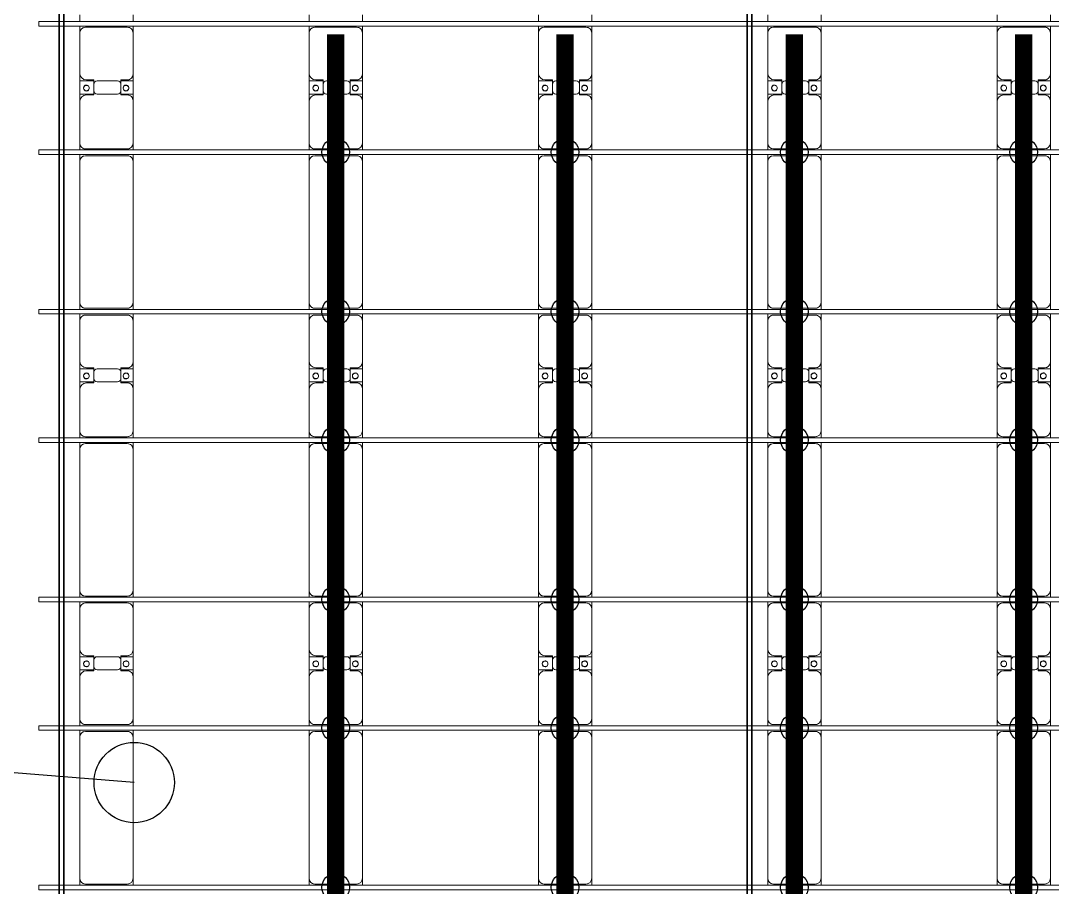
# Model space of a CAD drawing. Header units: millimetres. Extents: x -201615 to 10595, y 61217 to 115919.
# Drawn here: x -194631 to -185633, y 77722 to 85279 of the extents above; entities that cross this region are included whole.
import ezdxf

# ---------------------------------------------------------------- set-up
doc = ezdxf.new("R2010")
doc.units = ezdxf.units.MM
doc.layers.add('A-GENM', color=13, linetype='Continuous', lineweight=9)
doc.layers.add('S-BEAM', color=12, linetype='Continuous', lineweight=9)
for name, color, linetype in [('GC-BICH NEO', 6, 'Continuous'), ('GC-DAY NEO', 5, 'Continuous'), ('GC-HOP 40x60 GIA CUONG', 1, 'Continuous')]:
    doc.layers.add(name, color=color, linetype=linetype)

# ---------------------------------------------------------------- blocks, each defined once
blk = doc.blocks.new('Dai phao do pin - DẢI PHAO ĐỠ PIN-16696-BỐ TRÍ KHUNG KẾT CẤU BÈ PIN 03')
at = {"layer": 'A-GENM', "color": 7}
for p, q in [((4340.3, 241.6), (4399.7, 241.6)), ((4349.7, 191.6), (4349.7, -173.4)), ((5630.3, 241.6), (4399.7, 241.6)), ((5630.3, 241.6), (5690.3, 241.6)), ((5680.3, -173.4), (5680.3, 191.6)), ((5730.3, 241.6), (5789.7, 241.6)), ((5739.7, 191.6), (5739.7, -173.4)), ((6149.7, 241.6), (5789.7, 241.6)), ((6149.7, 241.6), (6332.2, 241.6)), ((6209.7, 118.2), (6209.7, 181.6)), ((6217.8, 241.6), (6400.3, 241.6)), ((6217.8, 118.2), (6217.8, 241.6)), ((6332.2, 241.6), (6332.2, 118.2)), ((6340.3, 181.6), (6340.3, 118.2)), ((6750.3, 241.6), (6400.3, 241.6)), ((6750.3, 241.6), (6810.3, 241.6)), ((6800.3, -173.4), (6800.3, 191.6)), ((6850.3, 241.6), (6909.7, 241.6)), ((6859.7, 191.6), (6859.7, -173.4)), ((8140.3, 241.6), (6909.7, 241.6)), ((8140.3, 241.6), (8200.3, 241.6)), ((8190.3, -173.4), (8190.3, 191.6)), ((8240.3, 241.6), (8299.7, 241.6)), ((8249.7, 191.6), (8249.7, -173.4)), ((8659.7, 241.6), (8299.7, 241.6)), ((8659.7, 241.6), (8842.2, 241.6)), ((8719.7, 118.2), (8719.7, 181.6)), ((8727.8, 241.6), (8910.3, 241.6)), ((8727.8, 118.2), (8727.8, 241.6)), ((8842.2, 241.6), (8842.2, 118.2)), ((8850.3, 181.6), (8850.3, 118.2)), ((9260.3, 241.6), (8910.3, 241.6)), ((9260.3, 241.6), (9320.3, 241.6)), ((9310.3, -173.4), (9310.3, 191.6)), ((9360.3, 241.6), (9419.7, 241.6)), ((9369.7, 191.6), (9369.7, -173.4)), ((10650.3, 241.6), (9419.7, 241.6)), ((10650.3, 241.6), (10710.3, 241.6)), ((10700.3, -173.4), (10700.3, 191.6)), ((10750.3, 241.6), (10809.7, 241.6)), ((10759.7, 191.6), (10759.7, -173.4)), ((11169.7, 241.6), (10809.7, 241.6)), ((11169.7, 241.6), (11352.2, 241.6)), ((11229.7, 118.2), (11229.7, 181.6)), ((11237.8, 241.6), (11420.3, 241.6)), ((11237.8, 118.2), (11237.8, 241.6)), ((11352.2, 241.6), (11352.2, 118.2)), ((11360.3, 181.6), (11360.3, 118.2)), ((11770.3, 241.6), (11420.3, 241.6)), ((11770.3, 241.6), (11830.3, 241.6)), ((11820.3, -173.4), (11820.3, 191.6)), ((11870.3, 241.6), (11929.7, 241.6)), ((6302.2, 118.2), (6209.7, 118.2)), ((6340.3, 118.2), (6247.8, 118.2)), ((8812.2, 118.2), (8719.7, 118.2)), ((8850.3, 118.2), (8757.8, 118.2)), ((11322.2, 118.2), (11229.7, 118.2)), ((11360.3, 118.2), (11267.8, 118.2)), ((6217.8, 88.2), (6217.8, -88.2)), ((6332.2, -88.2), (6332.2, 88.2)), ((8727.8, 88.2), (8727.8, -88.2)), ((8842.2, -88.2), (8842.2, 88.2)), ((11237.8, 88.2), (11237.8, -88.2)), ((11352.2, -88.2), (11352.2, 88.2)), ((6209.7, -173.4), (6209.7, -118.2)), ((6209.7, -118.2), (6302.2, -118.2)), ((6217.8, -223.4), (6217.8, -118.2)), ((6247.8, -118.2), (6340.3, -118.2)), ((6332.2, -118.2), (6332.2, -223.4)), ((6340.3, -118.2), (6340.3, -173.4)), ((8719.7, -173.4), (8719.7, -118.2)), ((8719.7, -118.2), (8812.2, -118.2)), ((8727.8, -223.4), (8727.8, -118.2)), ((8757.8, -118.2), (8850.3, -118.2)), ((8842.2, -118.2), (8842.2, -223.4)), ((8850.3, -118.2), (8850.3, -173.4)), ((11229.7, -173.4), (11229.7, -118.2)), ((11229.7, -118.2), (11322.2, -118.2)), ((11237.8, -223.4), (11237.8, -118.2)), ((11267.8, -118.2), (11360.3, -118.2)), ((11352.2, -118.2), (11352.2, -223.4)), ((11360.3, -118.2), (11360.3, -173.4)), ((4399.7, -223.4), (4340.3, -223.4)), ((4399.7, -223.4), (5630.3, -223.4)), ((5690.3, -223.4), (5630.3, -223.4)), ((5789.7, -223.4), (5730.3, -223.4)), ((5789.7, -223.4), (6159.7, -223.4)), ((6332.2, -223.4), (6159.7, -223.4)), ((6390.3, -223.4), (6217.8, -223.4)), ((6390.3, -223.4), (6750.3, -223.4)), ((6810.3, -223.4), (6750.3, -223.4)), ((6909.7, -223.4), (6850.3, -223.4)), ((6909.7, -223.4), (8140.3, -223.4)), ((8200.3, -223.4), (8140.3, -223.4)), ((8299.7, -223.4), (8240.3, -223.4)), ((8299.7, -223.4), (8669.7, -223.4)), ((8842.2, -223.4), (8669.7, -223.4)), ((8900.3, -223.4), (8727.8, -223.4)), ((8900.3, -223.4), (9260.3, -223.4)), ((9320.3, -223.4), (9260.3, -223.4)), ((9419.7, -223.4), (9360.3, -223.4)), ((9419.7, -223.4), (10650.3, -223.4)), ((10710.3, -223.4), (10650.3, -223.4)), ((10809.7, -223.4), (10750.3, -223.4)), ((10809.7, -223.4), (11179.7, -223.4)), ((11352.2, -223.4), (11179.7, -223.4)), ((11410.3, -223.4), (11237.8, -223.4)), ((11410.3, -223.4), (11770.3, -223.4)), ((11830.3, -223.4), (11770.3, -223.4)), ((11929.7, -223.4), (11870.3, -223.4))]:
    blk.add_line(p, q, dxfattribs=at)
for centre, radius, start, end in [((4399.7, 191.6), 50, 90, 180), ((4399.7, 191.6), 50, 120, 180), ((5630.3, 191.6), 50, 360, 90), ((5630.3, 191.6), 50, 15, 75), ((5789.7, 191.6), 50, 90, 180), ((5789.7, 191.6), 50, 150, 180), ((6149.7, 181.6), 60, 0, 90), ((6268.6, 183.2), 25, 0, 180), ((6268.6, 183.2), 25, 180, 0), ((6271.4, 183.2), 25, 0, 180), ((6271.4, 183.2), 25, 180, 0), ((6400.3, 181.6), 60, 90, 180), ((6750.3, 191.6), 50, 360, 90), ((6750.3, 191.6), 50, 360, 30), ((6909.7, 191.6), 50, 90, 180), ((6909.7, 191.6), 50, 120, 180), ((8140.3, 191.6), 50, 360, 90), ((8140.3, 191.6), 50, 15, 75), ((8299.7, 191.6), 50, 90, 180), ((8299.7, 191.6), 50, 150, 180), ((8659.7, 181.6), 60, 360, 90), ((8778.6, 183.2), 25, 0, 180), ((8778.6, 183.2), 25, 180, 0), ((8781.4, 183.2), 25, 0, 180), ((8781.4, 183.2), 25, 180, 0), ((8910.3, 181.6), 60, 90, 180), ((9260.3, 191.6), 50, 360, 90), ((9260.3, 191.6), 50, 360, 30), ((9419.7, 191.6), 50, 90, 180), ((9419.7, 191.6), 50, 120, 180), ((10650.3, 191.6), 50, 360, 90), ((10650.3, 191.6), 50, 15, 75), ((10809.7, 191.6), 50, 90, 180), ((10809.7, 191.6), 50, 150, 180), ((11169.7, 181.6), 60, 360, 90), ((11288.6, 183.2), 25, 0, 180), ((11288.6, 183.2), 25, 180, 0), ((11291.4, 183.2), 25, 0, 180), ((11291.4, 183.2), 25, 180, 360), ((11420.3, 181.6), 60, 90, 180), ((11770.3, 191.6), 50, 0, 90), ((11770.3, 191.6), 50, 0, 30), ((6247.8, 88.2), 30, 90, 180), ((6302.2, 88.2), 30, 360, 90), ((8757.8, 88.2), 30, 90, 180), ((8812.2, 88.2), 30, 360, 90), ((11267.8, 88.2), 30, 90, 180), ((11322.2, 88.2), 30, 360, 90), ((6247.8, -88.2), 30, 180, 270), ((6302.2, -88.2), 30, 270, 360), ((8757.8, -88.2), 30, 180, 270), ((8812.2, -88.2), 30, 270, 360), ((11267.8, -88.2), 30, 180, 270), ((11322.2, -88.2), 30, 270, 0), ((4399.7, -173.4), 50, 180, 270), ((4399.7, -173.4), 50, 180, 210), ((5630.3, -173.4), 50, 270, 360), ((5630.3, -173.4), 50, 330, 360), ((5789.7, -173.4), 50, 180, 270), ((5789.7, -173.4), 50, 180, 210), ((6159.7, -173.4), 50, 270, 0), ((6159.7, -173.4), 50, 330, 360), ((6268.6, -161.8), 25, 360, 180), ((6268.6, -161.8), 25, 180, 0), ((6271.4, -161.8), 25, 360, 180), ((6271.4, -161.8), 25, 180, 0), ((6390.3, -173.4), 50, 180, 270), ((6390.3, -173.4), 50, 180, 210), ((6750.3, -173.4), 50, 270, 360), ((6750.3, -173.4), 50, 330, 360), ((6909.7, -173.4), 50, 180, 270), ((6909.7, -173.4), 50, 180, 210), ((8140.3, -173.4), 50, 270, 360), ((8140.3, -173.4), 50, 330, 360), ((8299.7, -173.4), 50, 180, 270), ((8299.7, -173.4), 50, 180, 210), ((8669.7, -173.4), 50, 270, 360), ((8669.7, -173.4), 50, 330, 360), ((8778.6, -161.8), 25, 0, 180), ((8778.6, -161.8), 25, 180, 0), ((8781.4, -161.8), 25, 0, 180), ((8781.4, -161.8), 25, 180, 0), ((8900.3, -173.4), 50, 180, 270), ((8900.3, -173.4), 50, 180, 210), ((9260.3, -173.4), 50, 270, 360), ((9260.3, -173.4), 50, 330, 360), ((9419.7, -173.4), 50, 180, 270), ((9419.7, -173.4), 50, 180, 210), ((10650.3, -173.4), 50, 270, 0), ((10650.3, -173.4), 50, 330, 360), ((10809.7, -173.4), 50, 180, 270), ((10809.7, -173.4), 50, 180, 210), ((11179.7, -173.4), 50, 270, 360), ((11179.7, -173.4), 50, 330, 360), ((11288.6, -161.8), 25, 0, 180), ((11288.6, -161.8), 25, 180, 0), ((11291.4, -161.8), 25, 0, 180), ((11291.4, -161.8), 25, 180, 0), ((11410.3, -173.4), 50, 180, 270), ((11410.3, -173.4), 50, 180, 210), ((11770.3, -173.4), 50, 270, 360), ((11770.3, -173.4), 50, 330, 360), ((4399.7, -173.4), 50, 225, 255), ((5630.3, -173.4), 50, 285, 315), ((6909.7, -173.4), 50, 225, 255), ((8140.3, -173.4), 50, 285, 315), ((9419.7, -173.4), 50, 225, 255), ((10650.3, -173.4), 50, 285, 315)]:
    blk.add_arc(centre, radius, start, end, dxfattribs=at)
blk = doc.blocks.new('Dai phao do pin - DẢI PHAO ĐỠ PIN-V1-BỐ TRÍ KHUNG KẾT CẤU BÈ PIN 03')
at = {"layer": 'A-GENM', "color": 7}
for p, q in [((4340.3, 241.6), (4399.7, 241.6)), ((4349.7, 191.6), (4349.7, -173.4)), ((5630.3, 241.6), (4399.7, 241.6)), ((5630.3, 241.6), (5690.3, 241.6)), ((5680.3, -173.4), (5680.3, 191.6)), ((5730.3, 241.6), (5789.7, 241.6)), ((5739.7, 191.6), (5739.7, -173.4)), ((6149.7, 241.6), (5789.7, 241.6)), ((6149.7, 241.6), (6332.2, 241.6)), ((6209.7, 118.2), (6209.7, 181.6)), ((6217.8, 241.6), (6400.3, 241.6)), ((6217.8, 118.2), (6217.8, 241.6)), ((6332.2, 241.6), (6332.2, 118.2)), ((6340.3, 181.6), (6340.3, 118.2)), ((6750.3, 241.6), (6400.3, 241.6)), ((6750.3, 241.6), (6810.3, 241.6)), ((6800.3, -173.4), (6800.3, 191.6)), ((6850.3, 241.6), (6909.7, 241.6)), ((6859.7, 191.6), (6859.7, -173.4)), ((8140.3, 241.6), (6909.7, 241.6)), ((8140.3, 241.6), (8200.3, 241.6)), ((8190.3, -173.4), (8190.3, 191.6)), ((8240.3, 241.6), (8299.7, 241.6)), ((8249.7, 191.6), (8249.7, -173.4)), ((8659.7, 241.6), (8299.7, 241.6)), ((8659.7, 241.6), (8842.2, 241.6)), ((8719.7, 118.2), (8719.7, 181.6)), ((8727.8, 241.6), (8910.3, 241.6)), ((8727.8, 118.2), (8727.8, 241.6)), ((8842.2, 241.6), (8842.2, 118.2)), ((8850.3, 181.6), (8850.3, 118.2)), ((9260.3, 241.6), (8910.3, 241.6)), ((9260.3, 241.6), (9320.3, 241.6)), ((9310.3, -173.4), (9310.3, 191.6)), ((9360.3, 241.6), (9419.7, 241.6)), ((9369.7, 191.6), (9369.7, -173.4)), ((10650.3, 241.6), (9419.7, 241.6)), ((10650.3, 241.6), (10710.3, 241.6)), ((10700.3, -173.4), (10700.3, 191.6)), ((10750.3, 241.6), (10809.7, 241.6)), ((10759.7, 191.6), (10759.7, -173.4)), ((11169.7, 241.6), (10809.7, 241.6)), ((11169.7, 241.6), (11352.2, 241.6)), ((11229.7, 118.2), (11229.7, 181.6)), ((11237.8, 241.6), (11420.3, 241.6)), ((11237.8, 118.2), (11237.8, 241.6)), ((11352.2, 241.6), (11352.2, 118.2)), ((11360.3, 181.6), (11360.3, 118.2)), ((11770.3, 241.6), (11420.3, 241.6)), ((11770.3, 241.6), (11830.3, 241.6)), ((11820.3, -173.4), (11820.3, 191.6)), ((11870.3, 241.6), (11929.7, 241.6)), ((6302.2, 118.2), (6209.7, 118.2)), ((6340.3, 118.2), (6247.8, 118.2)), ((8812.2, 118.2), (8719.7, 118.2)), ((8850.3, 118.2), (8757.8, 118.2)), ((11322.2, 118.2), (11229.7, 118.2)), ((11360.3, 118.2), (11267.8, 118.2)), ((6217.8, 88.2), (6217.8, -88.2)), ((6332.2, -88.2), (6332.2, 88.2)), ((8727.8, 88.2), (8727.8, -88.2)), ((8842.2, -88.2), (8842.2, 88.2)), ((11237.8, 88.2), (11237.8, -88.2)), ((11352.2, -88.2), (11352.2, 88.2)), ((6209.7, -173.4), (6209.7, -118.2)), ((6209.7, -118.2), (6302.2, -118.2)), ((6217.8, -223.4), (6217.8, -118.2)), ((6247.8, -118.2), (6340.3, -118.2)), ((6332.2, -118.2), (6332.2, -223.4)), ((6340.3, -118.2), (6340.3, -173.4)), ((8719.7, -173.4), (8719.7, -118.2)), ((8719.7, -118.2), (8812.2, -118.2)), ((8727.8, -223.4), (8727.8, -118.2)), ((8757.8, -118.2), (8850.3, -118.2)), ((8842.2, -118.2), (8842.2, -223.4)), ((8850.3, -118.2), (8850.3, -173.4)), ((11229.7, -173.4), (11229.7, -118.2)), ((11229.7, -118.2), (11322.2, -118.2)), ((11237.8, -223.4), (11237.8, -118.2)), ((11267.8, -118.2), (11360.3, -118.2)), ((11352.2, -118.2), (11352.2, -223.4)), ((11360.3, -118.2), (11360.3, -173.4)), ((4399.7, -223.4), (4340.3, -223.4)), ((4399.7, -223.4), (5630.3, -223.4)), ((5690.3, -223.4), (5630.3, -223.4)), ((5789.7, -223.4), (5730.3, -223.4)), ((5789.7, -223.4), (6159.7, -223.4)), ((6332.2, -223.4), (6159.7, -223.4)), ((6390.3, -223.4), (6217.8, -223.4)), ((6390.3, -223.4), (6750.3, -223.4)), ((6810.3, -223.4), (6750.3, -223.4)), ((6909.7, -223.4), (6850.3, -223.4)), ((6909.7, -223.4), (8140.3, -223.4)), ((8200.3, -223.4), (8140.3, -223.4)), ((8299.7, -223.4), (8240.3, -223.4)), ((8299.7, -223.4), (8669.7, -223.4)), ((8842.2, -223.4), (8669.7, -223.4)), ((8900.3, -223.4), (8727.8, -223.4)), ((8900.3, -223.4), (9260.3, -223.4)), ((9320.3, -223.4), (9260.3, -223.4)), ((9419.7, -223.4), (9360.3, -223.4)), ((9419.7, -223.4), (10650.3, -223.4)), ((10710.3, -223.4), (10650.3, -223.4)), ((10809.7, -223.4), (10750.3, -223.4)), ((10809.7, -223.4), (11179.7, -223.4)), ((11352.2, -223.4), (11179.7, -223.4)), ((11410.3, -223.4), (11237.8, -223.4)), ((11410.3, -223.4), (11770.3, -223.4)), ((11830.3, -223.4), (11770.3, -223.4)), ((11929.7, -223.4), (11870.3, -223.4))]:
    blk.add_line(p, q, dxfattribs=at)
for centre, radius, start, end in [((4399.7, 191.6), 50, 90, 180), ((4399.7, 191.6), 50, 120, 180), ((5630.3, 191.6), 50, 360, 90), ((5630.3, 191.6), 50, 15, 75), ((5789.7, 191.6), 50, 90, 180), ((5789.7, 191.6), 50, 150, 180), ((6149.7, 181.6), 60, 0, 90), ((6268.6, 183.2), 25, 0, 180), ((6268.6, 183.2), 25, 180, 0), ((6271.4, 183.2), 25, 0, 180), ((6271.4, 183.2), 25, 180, 0), ((6400.3, 181.6), 60, 90, 180), ((6750.3, 191.6), 50, 360, 90), ((6750.3, 191.6), 50, 360, 30), ((6909.7, 191.6), 50, 90, 180), ((6909.7, 191.6), 50, 120, 180), ((8140.3, 191.6), 50, 360, 90), ((8140.3, 191.6), 50, 15, 75), ((8299.7, 191.6), 50, 90, 180), ((8299.7, 191.6), 50, 150, 180), ((8659.7, 181.6), 60, 360, 90), ((8778.6, 183.2), 25, 0, 180), ((8778.6, 183.2), 25, 180, 0), ((8781.4, 183.2), 25, 0, 180), ((8781.4, 183.2), 25, 180, 0), ((8910.3, 181.6), 60, 90, 180), ((9260.3, 191.6), 50, 360, 90), ((9260.3, 191.6), 50, 360, 30), ((9419.7, 191.6), 50, 90, 180), ((9419.7, 191.6), 50, 120, 180), ((10650.3, 191.6), 50, 360, 90), ((10650.3, 191.6), 50, 15, 75), ((10809.7, 191.6), 50, 90, 180), ((10809.7, 191.6), 50, 150, 180), ((11169.7, 181.6), 60, 360, 90), ((11288.6, 183.2), 25, 0, 180), ((11288.6, 183.2), 25, 180, 0), ((11291.4, 183.2), 25, 0, 180), ((11291.4, 183.2), 25, 180, 360), ((11420.3, 181.6), 60, 90, 180), ((11770.3, 191.6), 50, 0, 90), ((11770.3, 191.6), 50, 0, 30), ((6247.8, 88.2), 30, 90, 180), ((6302.2, 88.2), 30, 360, 90), ((8757.8, 88.2), 30, 90, 180), ((8812.2, 88.2), 30, 360, 90), ((11267.8, 88.2), 30, 90, 180), ((11322.2, 88.2), 30, 360, 90), ((6247.8, -88.2), 30, 180, 270), ((6302.2, -88.2), 30, 270, 360), ((8757.8, -88.2), 30, 180, 270), ((8812.2, -88.2), 30, 270, 360), ((11267.8, -88.2), 30, 180, 270), ((11322.2, -88.2), 30, 270, 0), ((4399.7, -173.4), 50, 180, 270), ((4399.7, -173.4), 50, 180, 210), ((5630.3, -173.4), 50, 270, 360), ((5630.3, -173.4), 50, 330, 360), ((5789.7, -173.4), 50, 180, 270), ((5789.7, -173.4), 50, 180, 210), ((6159.7, -173.4), 50, 270, 0), ((6159.7, -173.4), 50, 330, 360), ((6268.6, -161.8), 25, 360, 180), ((6268.6, -161.8), 25, 180, 0), ((6271.4, -161.8), 25, 360, 180), ((6271.4, -161.8), 25, 180, 0), ((6390.3, -173.4), 50, 180, 270), ((6390.3, -173.4), 50, 180, 210), ((6750.3, -173.4), 50, 270, 360), ((6750.3, -173.4), 50, 330, 360), ((6909.7, -173.4), 50, 180, 270), ((6909.7, -173.4), 50, 180, 210), ((8140.3, -173.4), 50, 270, 360), ((8140.3, -173.4), 50, 330, 360), ((8299.7, -173.4), 50, 180, 270), ((8299.7, -173.4), 50, 180, 210), ((8669.7, -173.4), 50, 270, 360), ((8669.7, -173.4), 50, 330, 360), ((8778.6, -161.8), 25, 0, 180), ((8778.6, -161.8), 25, 180, 0), ((8781.4, -161.8), 25, 0, 180), ((8781.4, -161.8), 25, 180, 0), ((8900.3, -173.4), 50, 180, 270), ((8900.3, -173.4), 50, 180, 210), ((9260.3, -173.4), 50, 270, 360), ((9260.3, -173.4), 50, 330, 360), ((9419.7, -173.4), 50, 180, 270), ((9419.7, -173.4), 50, 180, 210), ((10650.3, -173.4), 50, 270, 0), ((10650.3, -173.4), 50, 330, 360), ((10809.7, -173.4), 50, 180, 270), ((10809.7, -173.4), 50, 180, 210), ((11179.7, -173.4), 50, 270, 360), ((11179.7, -173.4), 50, 330, 360), ((11288.6, -161.8), 25, 0, 180), ((11288.6, -161.8), 25, 180, 0), ((11291.4, -161.8), 25, 0, 180), ((11291.4, -161.8), 25, 180, 0), ((11410.3, -173.4), 50, 180, 270), ((11410.3, -173.4), 50, 180, 210), ((11770.3, -173.4), 50, 270, 360), ((11770.3, -173.4), 50, 330, 360), ((4399.7, -173.4), 50, 225, 255), ((5630.3, -173.4), 50, 285, 315), ((6909.7, -173.4), 50, 225, 255), ((8140.3, -173.4), 50, 285, 315), ((9419.7, -173.4), 50, 225, 255), ((10650.3, -173.4), 50, 285, 315)]:
    blk.add_arc(centre, radius, start, end, dxfattribs=at)
blk = doc.blocks.new('Dầm C52 - Dầm C52-37700-BỐ TRÍ KHUNG KẾT CẤU BÈ PIN 03')
at = {"layer": 'S-BEAM', "color": 1, "lineweight": 18}
for p, q in [((-50562.7, 20), (50562.7, 20)), ((50562.7, 20), (50562.7, -20)), ((50562.7, -20), (-50562.7, -20))]:
    blk.add_line(p, q, dxfattribs=at)
blk = doc.blocks.new('Dầm C52 - Hộp 40x60-33945-BỐ TRÍ KHUNG KẾT CẤU BÈ PIN 03')
at = {"layer": 'S-BEAM', "color": 3, "lineweight": 35}
for p, q in [((-19602.5, 20), (19602.5, 20)), ((19602.5, -20), (-19602.5, -20))]:
    blk.add_line(p, q, dxfattribs=at)
blk = doc.blocks.new('HOBANMONG_BEPIN 3_rvt-1-BỐ TRÍ KHUNG KẾT CẤU BÈ PIN 03')
at = {"layer": 'A-GENM', "lineweight": 9, "rotation": 90.00075860989254}
for name, p in [('Dai phao do pin - DẢI PHAO ĐỠ PIN-16696-BỐ TRÍ KHUNG KẾT CẤU BÈ PIN 03', (-193874.4, 73401)), ('Dai phao do pin - DẢI PHAO ĐỠ PIN-16696-BỐ TRÍ KHUNG KẾT CẤU BÈ PIN 03', (-191874.4, 73401)), ('Dai phao do pin - DẢI PHAO ĐỠ PIN-16696-BỐ TRÍ KHUNG KẾT CẤU BÈ PIN 03', (-189874.4, 73401)), ('Dai phao do pin - DẢI PHAO ĐỠ PIN-16696-BỐ TRÍ KHUNG KẾT CẤU BÈ PIN 03', (-187874.4, 73401.1)), ('Dai phao do pin - DẢI PHAO ĐỠ PIN-V1-BỐ TRÍ KHUNG KẾT CẤU BÈ PIN 03', (-185874.4, 73401.1))]:
    blk.add_blockref(name, p, dxfattribs=at)
at = {"layer": 'S-BEAM', "lineweight": 9}
for name, p, rotation in [('Dầm C52 - Hộp 40x60-33945-BỐ TRÍ KHUNG KẾT CẤU BÈ PIN 03', (-194274.6, 89149.2), 90.00075860989091), ('Dầm C52 - Hộp 40x60-33945-BỐ TRÍ KHUNG KẾT CẤU BÈ PIN 03', (-188274.6, 89149.3), 90.00075860989091), ('Dầm C52 - Dầm C52-37700-BỐ TRÍ KHUNG KẾT CẤU BÈ PIN 03', (-143908.9, 85252), 180.0007586094741), ('Dầm C52 - Dầm C52-37700-BỐ TRÍ KHUNG KẾT CẤU BÈ PIN 03', (-143908.9, 84132), 180.0007586094741), ('Dầm C52 - Dầm C52-37700-BỐ TRÍ KHUNG KẾT CẤU BÈ PIN 03', (-143908.9, 82742), 180.0007586094741), ('Dầm C52 - Dầm C52-37700-BỐ TRÍ KHUNG KẾT CẤU BÈ PIN 03', (-143908.9, 81622), 180.0007586094741), ('Dầm C52 - Dầm C52-37700-BỐ TRÍ KHUNG KẾT CẤU BÈ PIN 03', (-143908.9, 80232), 180.0007586094741), ('Dầm C52 - Dầm C52-37700-BỐ TRÍ KHUNG KẾT CẤU BÈ PIN 03', (-143908.8, 79112), 180.0007586094741), ('Dầm C52 - Dầm C52-37700-BỐ TRÍ KHUNG KẾT CẤU BÈ PIN 03', (-143908.8, 77722), 180.0007586094741)]:
    blk.add_blockref(name, p, dxfattribs=dict(at, rotation=rotation))

msp = doc.modelspace()

# ---------------------------------------------------------------- linework, layer by layer
at = {"layer": 'GC-BICH NEO'}
msp.add_circle((-193640.9, 78635.8), 350, dxfattribs=at)
at = {"layer": 'GC-DAY NEO'}
msp.add_line((-193640.9, 78635.8), (-201614.8, 79280.9), dxfattribs=at)
at = {"layer": 'GC-HOP 40x60 GIA CUONG', "const_width": 150}
for points in [[(-191883.7, 70159.8), (-191883.7, 85159.8)], [(-189883.7, 70159.8), (-189883.7, 85159.8)], [(-187883.7, 70159.8), (-187883.7, 85159.8)], [(-185883.7, 70159.8), (-185883.7, 85159.8)]]:
    msp.add_lwpolyline(points, dxfattribs=at)
at = {"layer": 'GC-HOP 40x60 GIA CUONG'}
for centre in [(-191883.7, 84132), (-189883.7, 84132), (-187883.7, 84132), (-185883.7, 84132), (-191883.7, 82742), (-189883.7, 82742), (-187883.7, 82742), (-185883.7, 82742), (-191883.7, 81622), (-189883.7, 81622), (-187883.7, 81622), (-185883.7, 81622), (-191883.7, 80232), (-189883.7, 80232), (-187883.7, 80232), (-185883.7, 80232), (-191883.7, 79112), (-189883.7, 79112), (-187883.7, 79112), (-185883.7, 79112), (-191883.7, 77722), (-189883.7, 77722), (-187883.7, 77722), (-185883.7, 77722)]:
    msp.add_circle(centre, 120, dxfattribs=at)

# ---------------------------------------------------------------- block references
at = {"lineweight": 5}
msp.add_blockref('HOBANMONG_BEPIN 3_rvt-1-BỐ TRÍ KHUNG KẾT CẤU BÈ PIN 03', (0, 0), dxfattribs=at)

doc.saveas('drawing.dxf')
